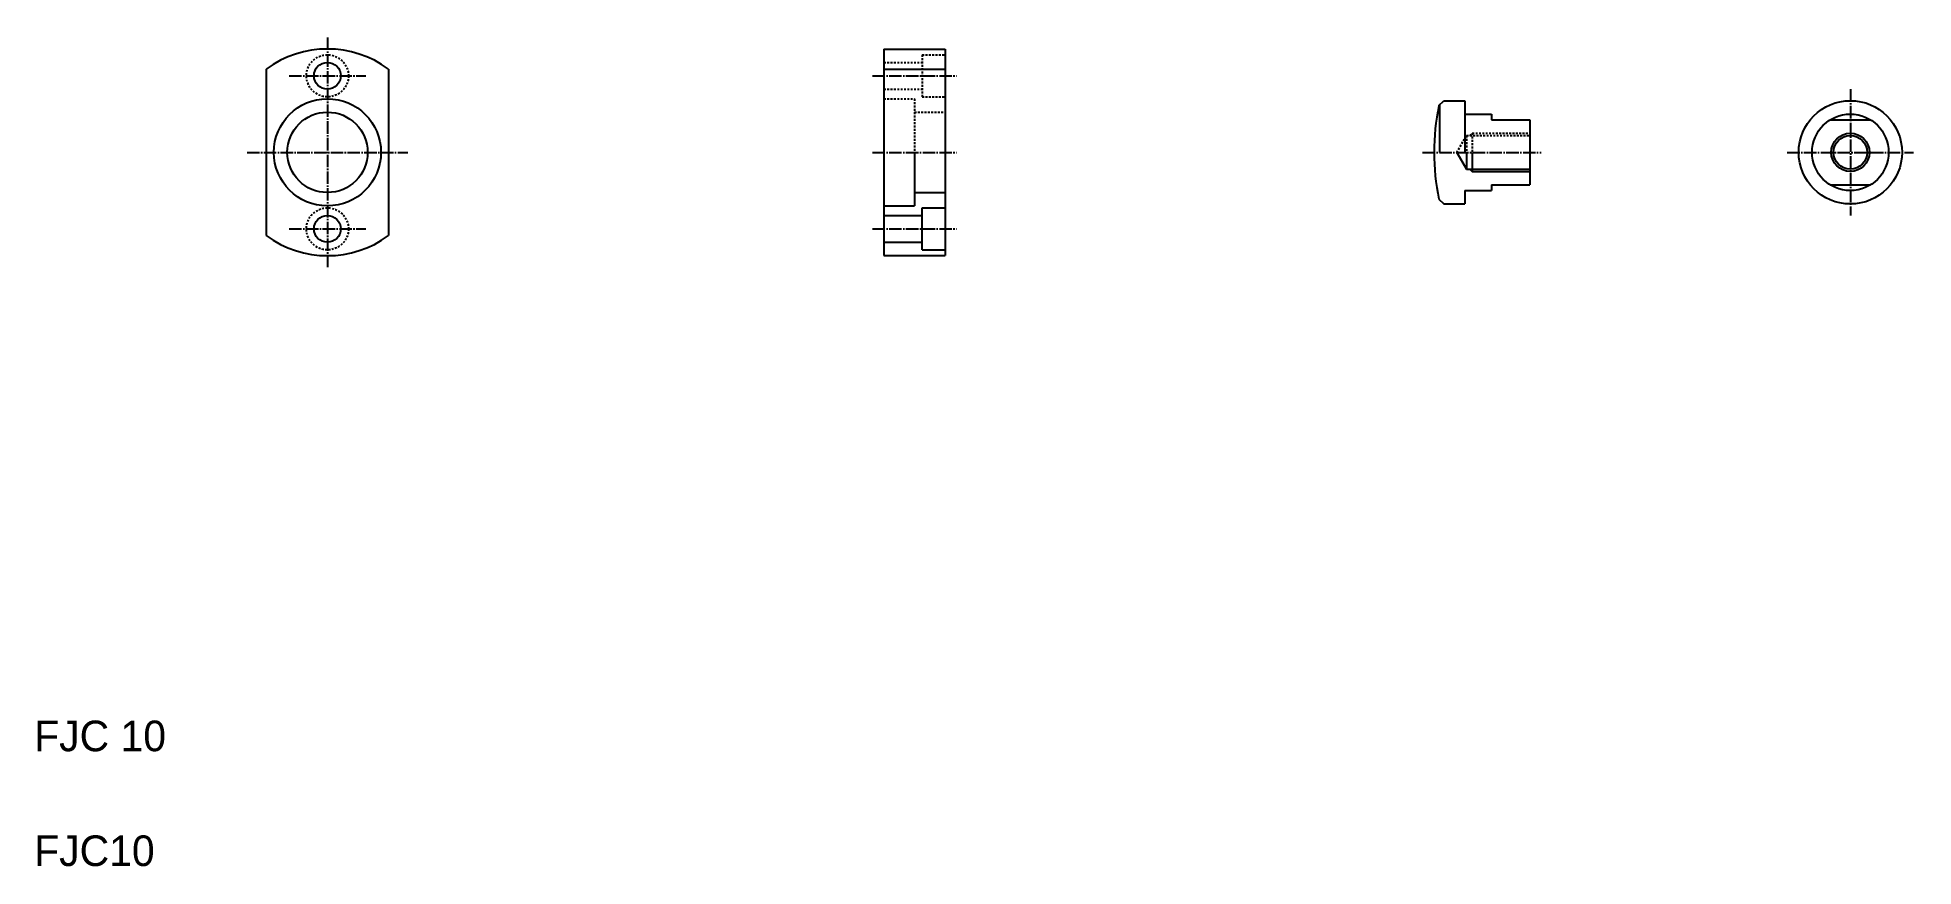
# Model space of a CAD drawing. Extents: x 21 to 511, y 20 to 237.
import ezdxf

# ---------------------------------------------------------------- set-up
doc = ezdxf.new("R2010")
doc.units = 0
doc.header["$LTSCALE"] = 0.25
doc.linetypes.add('CENTER', pattern=[17.5, 13, -1.5, 1.5, -1.5])
doc.linetypes.add('DASHED', pattern=[3.5, 2, -1.5])
doc.layers.get('0').update_dxf_attribs({"linetype": 'CONTINUOUS'})
doc.layers.add('CENTER', color=1, linetype='CENTER')

msp = doc.modelspace()

# ---------------------------------------------------------------- linework, layer by layer
for p, q in [((242.16, 233.5), (242.16, 179.5)), ((242.16, 233.5), (258.16, 233.5)), ((258.16, 233.5), (258.16, 179.5)), ((80.67, 228.25), (80.67, 184.75)), ((112.67, 228.25), (112.67, 184.75)), ((242.16, 228.25), (258.16, 228.25)), ((242.16, 220), (242.16, 220)), ((387.24, 218.72), (388.52, 220)), ((387.52, 206.5), (387.52, 219)), ((388.52, 220), (393.98, 220)), ((393.98, 220), (393.98, 206.5)), ((393.98, 216.5), (400.98, 216.5)), ((400.98, 216.5), (400.98, 215)), ((400.98, 215), (410.98, 215)), ((410.98, 215), (410.98, 198)), ((489.54, 215), (500.08, 215)), ((242.16, 206.5), (242.16, 206.5)), ((250.16, 206.5), (250.16, 192.5)), ((391.95, 206.5), (394.48, 202.12)), ((394.48, 206.5), (394.48, 202.12)), ((395.98, 206.5), (395.98, 201.5)), ((394.48, 202.12), (410.98, 202.12)), ((393.98, 196.5), (393.98, 193)), ((393.98, 196.5), (400.98, 196.5)), ((400.98, 198), (410.98, 198)), ((400.98, 198), (400.98, 196.5)), ((489.54, 198), (500.08, 198)), ((242.16, 192.5), (250.16, 192.5)), ((250.16, 196), (258.16, 196)), ((387.24, 194.28), (388.52, 193)), ((388.52, 193), (393.98, 193)), ((242.16, 179.5), (258.16, 179.5))]:
    msp.add_line(p, q)
at = {"color": 3, "linetype": 'DASHED'}
for p, q in [((252.16, 232), (252.16, 221)), ((252.16, 232), (258.16, 232)), ((242.16, 230), (252.16, 230)), ((242.16, 223), (252.16, 223)), ((252.16, 221), (258.16, 221)), ((242.16, 220.5), (250.16, 220.5)), ((250.16, 220.5), (250.16, 206.5)), ((250.16, 217), (258.16, 217)), ((395.35, 210.87), (395.98, 211.5)), ((395.98, 211.5), (395.98, 206.5)), ((395.98, 211.5), (410.98, 211.5)), ((391.95, 206.5), (394.48, 210.87)), ((394.48, 210.87), (394.48, 206.5)), ((394.48, 210.87), (410.98, 210.87))]:
    msp.add_line(p, q, dxfattribs=at)
at = {"color": 3}
for p, q in [((395.35, 202.12), (395.98, 201.5)), ((395.98, 201.5), (410.98, 201.5))]:
    msp.add_line(p, q, dxfattribs=at)
at = {"color": 7, "linetype": 'CONTINUOUS'}
for p, q in [((252.16, 181), (252.16, 192)), ((252.16, 192), (258.16, 192)), ((242.16, 190), (252.16, 190)), ((242.16, 183), (252.16, 183)), ((252.16, 181), (258.16, 181))]:
    msp.add_line(p, q, dxfattribs=at)
at = {"color": 3, "linetype": 'DASHED'}
for centre in [(96.67, 226.5), (96.67, 186.5)]:
    msp.add_circle(centre, 5.5, dxfattribs=at)
for centre, radius in [((96.67, 226.5), 3.5), ((96.67, 206.5), 14), ((96.67, 206.5), 10.5), ((494.81, 206.5), 13.5), ((494.81, 206.5), 10), ((494.81, 206.5), 4.38), ((96.67, 186.5), 3.5)]:
    msp.add_circle(centre, radius)
at = {"color": 3}
msp.add_circle((494.81, 206.5), 5, dxfattribs=at)
for centre, radius, start, end in [((96.67, 206.5), 27, 53.6588, 126.3412), ((445.98, 206.5), 60, 168.2496, 191.7504), ((96.67, 206.5), 27, 233.6588, 306.3412)]:
    msp.add_arc(centre, radius, start, end)
at = {"layer": 'CENTER', "color": 1, "linetype": 'CENTER'}
for p, q in [((96.67, 236.5), (96.67, 176.5)), ((86.67, 226.5), (106.67, 226.5)), ((239.16, 226.5), (261.16, 226.5)), ((494.81, 223), (494.81, 190)), ((75.67, 206.5), (117.67, 206.5)), ((239.16, 206.5), (261.16, 206.5)), ((382.98, 206.5), (413.98, 206.5)), ((478.31, 206.5), (511.31, 206.5)), ((86.67, 186.5), (106.67, 186.5)), ((239.16, 186.5), (261.16, 186.5))]:
    msp.add_line(p, q, dxfattribs=at)

# ---------------------------------------------------------------- texts
for s, p in [('FJC 10', (20, 50)), ('FJC10', (20, 20))]:
    msp.add_text(s, height=8).set_placement(p)

doc.saveas('drawing.dxf')
